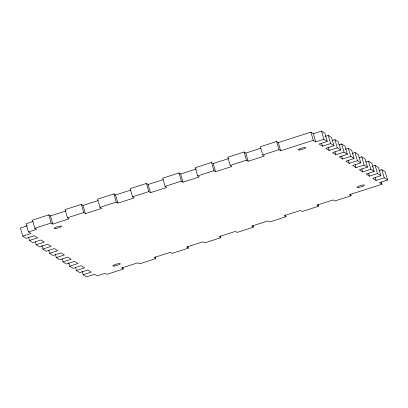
<?xml version="1.0" encoding="UTF-8"?>
<svg xmlns="http://www.w3.org/2000/svg" width="408" height="408" viewBox="0 0 408 408"><rect width="100%" height="100%" fill="white"/><g stroke="black" fill="none" stroke-linecap="round" stroke-linejoin="round"><path stroke-width="0.61" d="M82.095 271.249L83.12 274.747L86.471 276.889L94.61 274.273L97.124 275.879L105.264 273.263L106.942 274.334L123.216 269.096L121.543 268.025L137.817 262.788L139.495 263.859L155.769 258.621L154.096 257.55L170.371 252.312L172.049 253.383L188.328 248.146L186.65 247.075L202.929 241.837L204.602 242.908L220.881 237.67L219.203 236.599L235.482 231.362L237.155 232.433L253.434 227.195L251.756 226.124L268.036 220.886L269.714 221.957L285.988 216.719L284.315 215.648L300.589 210.411L302.267 211.482L318.541 206.244L316.868 205.173L333.142 199.935L334.82 201.006L351.099 195.769L349.421 194.698L381.975 184.222L379.46 182.616L387.6 179.994L384.249 177.852L376.11 180.469L372.759 178.327L380.899 175.71L377.543 173.563L369.408 176.185L366.053 174.043L374.192 171.421L370.841 169.279L362.702 171.901L359.351 169.754L367.491 167.137L364.14 164.995L356 167.611L352.65 165.47L360.784 162.853L357.434 160.706L349.294 163.328L345.943 161.186L354.083 158.564L350.732 156.422L342.593 159.038L339.242 156.896L347.376 154.28L344.026 152.138L335.886 154.754L332.535 152.612L340.675 149.991L337.324 147.849L329.185 150.47L325.834 148.328L333.974 145.707L330.618 143.565L322.483 146.181L319.127 144.039L327.267 141.423L323.916 139.281L315.777 141.897L313.262 140.291L280.709 150.766L278.322 142.596L276.644 141.525L260.365 146.763L262.757 154.933L264.435 156.004L248.156 161.242L245.764 153.071L244.091 152L227.812 157.238L230.204 165.408L231.877 166.479L215.602 171.717L213.211 163.547L211.538 162.476L195.259 167.714L197.651 175.884L199.323 176.955L183.049 182.192L180.657 174.022L178.979 172.951L162.705 178.189L165.092 186.359L166.77 187.43L150.491 192.668L148.104 184.498L146.426 183.427L130.152 188.664L132.539 196.834L134.217 197.906L117.938 203.143L115.551 194.973L113.873 193.902L97.594 199.14L99.986 207.31L101.663 208.381L85.384 213.619L82.992 205.448L81.319 204.377L65.04 209.615L67.432 217.785L69.105 218.856L52.831 224.094L50.439 215.924L48.766 214.853L32.487 220.091L34.879 228.261L36.552 229.332L28.412 231.948L26.025 223.778L33.002 221.534M50.439 215.924L66.116 210.88M82.992 205.448L98.068 200.598M115.551 194.973L130.621 190.123M148.104 184.498L163.174 179.648M180.657 174.022L196.33 168.978M213.211 163.547L228.888 158.503M245.764 153.071L260.839 148.221M278.322 142.596L310.876 132.121L313.39 133.727L315.777 141.897M27.377 225.762L20.4 228.006L22.787 236.176L26.143 238.318L34.277 235.702L37.633 237.844L29.493 240.46L28.642 237.543M313.39 133.727L321.53 131.111L324.88 133.253L327.267 141.423M34.879 228.261L51.153 223.023L52.831 224.094M67.432 217.785L83.706 212.548L85.384 213.619M99.986 207.31L116.265 202.072L117.938 203.143M132.539 196.834L148.818 191.597L150.491 192.668M165.092 186.359L181.371 181.121L183.049 182.192M197.651 175.884L213.925 170.646L215.602 171.717M230.204 165.408L246.478 160.171L248.156 161.242M262.757 154.933L279.036 149.695L280.709 150.766M325.324 136.328L328.231 135.395L331.582 137.537L333.974 145.707M22.787 236.176L30.926 233.554L28.412 231.948M332.03 140.617L334.932 139.679L338.288 141.826L340.675 149.991M338.732 144.901L341.639 143.968L344.99 146.11L347.376 154.28M35.343 241.832L36.195 244.749L44.334 242.128L40.984 239.986L32.844 242.602L29.493 240.46M345.433 149.185L348.34 148.252L351.691 150.394L354.083 158.564M41.876 245.529L42.901 249.033L51.036 246.417L47.685 244.27L39.545 246.891L36.195 244.749M352.14 153.474L355.047 152.536L358.397 154.683L360.784 162.853M48.751 250.4L49.603 253.317L57.742 250.701L54.392 248.559L46.252 251.175L42.901 249.033M358.841 157.758L361.748 156.825L365.099 158.967L367.491 167.137M55.284 254.102L56.309 257.606L64.444 254.985L61.093 252.843L52.953 255.464L49.603 253.317M365.548 162.047L368.455 161.109L371.805 163.251L374.192 171.421M62.159 258.973L63.011 261.89L71.15 259.274L67.799 257.127L59.66 259.748L56.309 257.606M372.249 166.331L375.156 165.398L378.507 167.54L380.899 175.71M68.692 262.675L69.712 266.174L77.852 263.558L74.501 261.416L66.361 264.032L63.011 261.89M378.95 170.615L381.857 169.682L385.213 171.824L387.6 179.994M75.562 267.546L76.418 270.463L84.558 267.842L81.202 265.7L73.068 268.321L69.712 266.174M83.12 274.747L91.259 272.131L87.909 269.989L79.769 272.605L76.418 270.463M381.857 169.682L384.249 177.852M381.291 181.886L381.975 184.222M375.156 165.398L377.543 173.563M375.258 177.551L376.11 180.469M368.455 161.109L370.841 169.279M368.551 173.267L369.408 176.185M361.748 156.825L364.14 164.995M361.85 168.978L362.702 171.901M355.047 152.536L357.434 160.706M355.144 164.694L356 167.611M348.34 148.252L350.732 156.422M348.442 160.41L349.294 163.328M341.639 143.968L344.026 152.138M341.741 156.121L342.593 159.038M334.932 139.679L337.324 147.849M350.584 194.014L351.099 195.769M335.034 151.837L335.886 154.754M328.231 135.395L330.618 143.565M328.16 146.967L329.185 150.47M321.53 131.111L323.916 139.281M321.626 143.264L322.483 146.181M310.876 132.121L313.262 140.291M318.031 204.49L318.541 206.244M276.644 141.525L279.036 149.695M285.478 214.965L285.988 216.719M244.091 152L246.478 160.171M252.924 225.44L253.434 227.195M211.538 162.476L213.925 170.646M220.366 235.916L220.881 237.67M178.979 172.951L181.371 181.121M187.813 246.391L188.328 248.146M146.426 183.427L148.818 191.597M155.259 256.867L155.769 258.621M113.873 193.902L116.265 202.072M122.706 267.342L123.216 269.096M81.319 204.377L83.706 212.548M48.766 214.853L51.153 223.023M358.612 187.42A3.891 0.683 -16.3 0 0 364.405 185.232A3.891 0.683 -16.3 0 0 358.994 186.084A3.891 0.683 -16.3 0 0 358.612 187.42M299.957 149.915A3.891 0.683 -16.3 0 0 305.745 147.727A3.891 0.683 -16.3 0 0 300.339 148.583A3.891 0.683 -16.3 0 0 299.957 149.915M55.799 228.48A3.891 0.683 -16.3 0 0 61.588 226.292A3.891 0.683 -16.3 0 0 56.182 227.149A3.891 0.683 -16.3 0 0 55.799 228.48M114.454 265.985A3.891 0.683 -16.3 0 0 120.248 263.798A3.891 0.683 -16.3 0 0 114.837 264.649A3.891 0.683 -16.3 0 0 114.454 265.985"/></g></svg>
